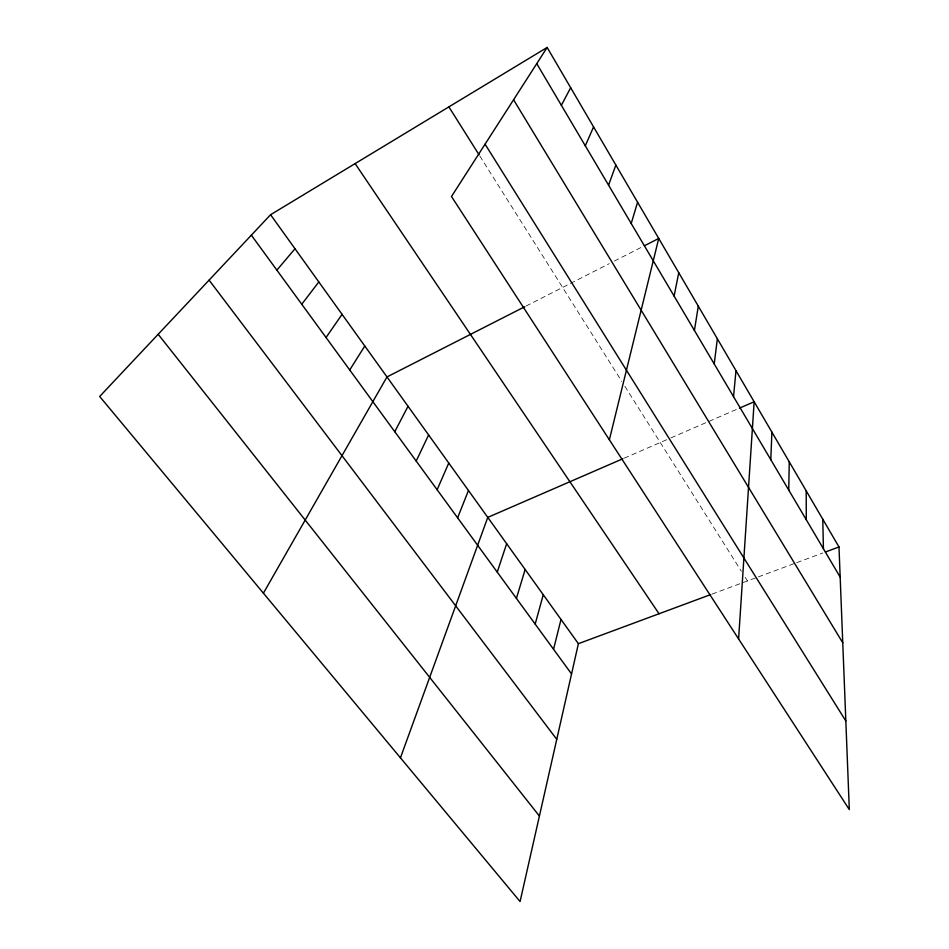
<?xml version="1.0" encoding="UTF-8"?>
<svg xmlns="http://www.w3.org/2000/svg" width="949" height="949" viewBox="0 0 949 949"><rect width="100%" height="100%" fill="white"/><g stroke="black" fill="none" stroke-linecap="round" stroke-linejoin="round"><path stroke-width="0.71" stroke-dasharray="4.75 3.56" d="M526.019 306.076L609.258 263.668M614.383 261.058L642.983 246.491M624.228 458.153L669.591 438.474M670.919 437.892L738.144 408.711M711.999 594.098L756.958 577.407M758.322 576.909L795.345 563.16M796.733 562.65L822.724 553.006M479.803 155.98L621.785 381.403M624.857 386.279L741.394 571.298M745.19 577.324L747.468 580.93"/><path stroke-width="1.42" d="M788.749 490.087L789.248 461.843M770.79 459.696L771.905 432.151M738.595 638.95L754.147 401.771L739.485 408.129M733.541 396.658L735.973 370.656M714.217 363.965L717.361 338.793M694.407 330.454L698.298 306.171M674.098 296.076L678.76 272.731M270.584 214.723L578.392 643.683L520.076 901.55L99.681 396.48L270.584 214.723L547.146 47.45L838.987 546.968L849.319 809.58L451.487 196.502L547.146 47.45M609.365 439.802L658.736 238.46L644.3 245.815M553.552 649.294L561.001 619.448M535.177 624.11L543.267 594.726M631.215 223.513L637.586 202.244M516.41 598.392L525.153 569.483M497.24 572.117L506.659 543.706M400.442 757.824L487.774 517.383L622.924 458.723M608.57 185.185L615.865 165.079M457.608 517.822L468.474 490.503M437.133 489.755L448.77 463.029M585.296 145.802L593.576 126.917M416.196 461.06L428.628 434.962M394.772 431.7L408.034 406.267M561.369 105.303L570.669 87.723M263.407 593.184L386.978 376.931L524.75 306.729M349.73 369.968L364.796 346.005M326.041 337.512L342.079 314.344M301.758 304.249L318.817 281.936M276.871 270.145L294.997 248.733M578.392 643.683L710.659 594.596M825.428 551.998L838.987 546.968M158.175 334.273L539.412 816.045M209.088 280.133L556.755 739.342M251.355 235.174L571.547 673.944M355.116 163.596L659.033 613.754M448.877 106.881L479.031 154.746M485.069 144.177L845.832 720.979M513.575 99.764L842.759 642.805M536.754 63.654L840.173 577.099M822.771 519.233L823.424 548.771M806.199 490.858L806.294 519.767"/></g></svg>
